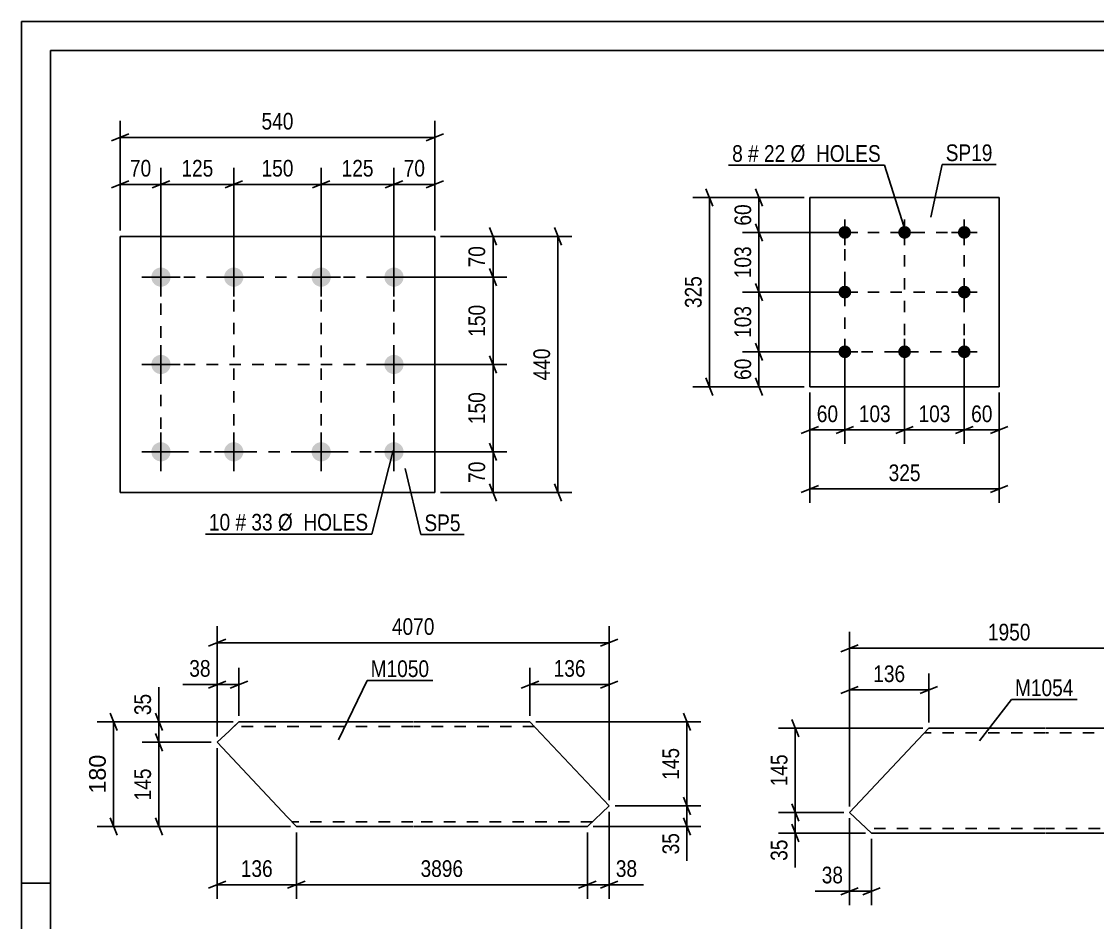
# Model space of a CAD drawing. Header units: millimetres. Extents: x 0 to 420, y 0 to 297.
# Drawn here: x 0 to 184.7, y 142.3 to 297 of the extents above; entities that cross this region are included whole.
import ezdxf

# ---------------------------------------------------------------- set-up
doc = ezdxf.new("R2010")
doc.units = ezdxf.units.MM
doc.linetypes.add('DXK_LINE_DOT2', pattern=[3.9198, 1.9599, -1.9599])
doc.styles.add('Arial', font='ARIAL.TTF', dxfattribs={"height": 0.2})
doc.styles.add('Arial Narrow', font='ARIALN.TTF', dxfattribs={"height": 0.2})

# ---------------------------------------------------------------- blocks, each defined once
blk = doc.blocks.new('Unknown-761554772-1128')
at = {"color": 5, "linetype": 'Continuous'}
for p, q in [((420, 297), (0, 297)), ((0, 297), (0, 0)), ((0, 292), (0, 297)), ((415, 292), (5, 292)), ((5, 292), (5, 5)), ((5, 149), (0, 149))]:
    blk.add_line(p, q, dxfattribs=at)
blk = doc.blocks.new('Part-761554772-8480 - 8479')
at = {"color": 2, "linetype": 'Continuous'}
for p, q in [((142.15, 161.16), (155.75, 175.63)), ((155.75, 175.63), (175.75, 175.63)), ((175.85, 175.63), (195.85, 175.63)), ((196.86, 159.23), (195.85, 175.63)), ((145.9, 157.63), (142.15, 161.16)), ((196.96, 157.63), (196.86, 159.23)), ((175.75, 157.63), (145.9, 157.63)), ((196.96, 157.63), (175.85, 157.63))]:
    blk.add_line(p, q, dxfattribs=at)
at = {"color": 7, "linetype": 'DXK_LINE_DOT2'}
for p, q in [((175.75, 174.83), (155, 174.83)), ((195.9, 174.83), (175.85, 174.83)), ((196.91, 158.49), (196.88, 158.93)), ((175.75, 158.43), (145.05, 158.43)), ((196.91, 158.43), (175.85, 158.43)), ((196.91, 158.43), (196.91, 158.49))]:
    blk.add_line(p, q, dxfattribs=at)
blk = doc.blocks.new('Part-761554772-8473 - 8472')
at = {"color": 2, "linetype": 'Continuous'}
for p, q in [((37.33, 176.74), (35.63, 175.14)), ((67.18, 176.74), (37.33, 176.74)), ((87.28, 176.74), (67.28, 176.74)), ((87.28, 176.74), (100.89, 162.27)), ((35.63, 175.14), (33.58, 173.21)), ((45.68, 160.34), (33.58, 173.21)), ((97.14, 158.74), (100.89, 162.27)), ((47.18, 158.74), (45.68, 160.34)), ((67.18, 158.74), (47.18, 158.74)), ((97.14, 158.74), (67.28, 158.74))]:
    blk.add_line(p, q, dxfattribs=at)
at = {"color": 7, "linetype": 'DXK_LINE_DOT2'}
for p, q in [((37.33, 176.74), (36.28, 175.75)), ((67.18, 175.94), (36.48, 175.94)), ((88.04, 175.94), (67.28, 175.94)), ((47.07, 158.86), (45.68, 160.34)), ((67.18, 159.54), (46.43, 159.54)), ((97.99, 159.54), (67.28, 159.54))]:
    blk.add_line(p, q, dxfattribs=at)
blk = doc.blocks.new('Part-761554772-8519 - 8518')
at = {"color": 2, "linetype": 'Continuous'}
for p, q in [((167.84, 266.78), (135.34, 266.78)), ((135.34, 266.78), (135.34, 234.28)), ((167.84, 234.28), (167.84, 266.78)), ((135.34, 234.28), (167.84, 234.28))]:
    blk.add_line(p, q, dxfattribs=at)
blk = doc.blocks.new('Bolt-761554772-8520 - 8518')
at = {"linetype": 'Continuous'}
for points in [[(141.34, 261.88, -1), (141.34, 259.68, -1)], [(151.59, 261.88, -1), (151.59, 259.68, -1)], [(161.84, 261.88, -1), (161.84, 259.68, -1)], [(141.34, 251.63, -1), (141.34, 249.43, -1)], [(161.84, 251.63, -1), (161.84, 249.43, -1)], [(141.34, 241.38, -1), (141.34, 239.18, -1)], [(151.59, 241.38, -1), (151.59, 239.18, -1)], [(161.84, 241.38, -1), (161.84, 239.18, -1)]]:
    blk.add_hatch(color=1, dxfattribs=at).paths.add_polyline_path(points)
at = {"color": 1, "linetype": 'Continuous'}
for p, q in [((141.34, 262.98), (141.34, 258.58)), ((151.59, 262.98), (151.59, 258.58)), ((161.84, 262.98), (161.84, 258.58)), ((139.14, 260.78), (143.54, 260.78)), ((149.39, 260.78), (153.79, 260.78)), ((159.64, 260.78), (164.04, 260.78)), ((141.34, 252.73), (141.34, 248.33)), ((161.84, 252.73), (161.84, 248.33)), ((139.14, 250.53), (143.54, 250.53)), ((159.64, 250.53), (164.04, 250.53)), ((141.34, 242.48), (141.34, 238.08)), ((151.59, 242.48), (151.59, 238.08)), ((161.84, 242.48), (161.84, 238.08)), ((139.14, 240.28), (143.54, 240.28)), ((149.39, 240.28), (153.79, 240.28)), ((159.64, 240.28), (164.04, 240.28))]:
    blk.add_line(p, q, dxfattribs=at)
blk = doc.blocks.new('Part-761554772-8550 - 8549')
at = {"color": 2, "linetype": 'Continuous'}
for p, q in [((16.94, 216.1), (16.94, 260.1)), ((16.94, 260.1), (70.94, 260.1)), ((70.94, 260.1), (70.94, 216.1)), ((70.94, 216.1), (16.94, 216.1))]:
    blk.add_line(p, q, dxfattribs=at)
blk = doc.blocks.new('Bolt-761554772-8551 - 8549')
at = {"linetype": 'Continuous'}
for points in [[(23.94, 254.75, -1), (23.94, 251.45, -1)], [(36.44, 254.75, -1), (36.44, 251.45, -1)], [(51.44, 254.75, -1), (51.44, 251.45, -1)], [(63.94, 254.75, -1), (63.94, 251.45, -1)], [(23.94, 239.75, -1), (23.94, 236.45, -1)], [(63.94, 239.75, -1), (63.94, 236.45, -1)], [(23.94, 224.75, -1), (23.94, 221.45, -1)], [(36.44, 224.75, -1), (36.44, 221.45, -1)], [(51.44, 224.75, -1), (51.44, 221.45, -1)], [(63.94, 224.75, -1), (63.94, 221.45, -1)]]:
    blk.add_hatch(color=1, dxfattribs=at).paths.add_polyline_path(points)
at = {"color": 1, "linetype": 'Continuous'}
for p, q in [((23.94, 256.4), (23.94, 249.8)), ((36.44, 256.4), (36.44, 249.8)), ((51.44, 256.4), (51.44, 249.8)), ((63.94, 256.4), (63.94, 249.8)), ((20.64, 253.1), (27.24, 253.1)), ((33.14, 253.1), (39.74, 253.1)), ((48.14, 253.1), (54.74, 253.1)), ((60.64, 253.1), (67.24, 253.1)), ((23.94, 241.4), (23.94, 234.8)), ((63.94, 241.4), (63.94, 234.8)), ((20.64, 238.1), (27.24, 238.1)), ((60.64, 238.1), (67.24, 238.1)), ((23.94, 226.4), (23.94, 219.8)), ((36.44, 226.4), (36.44, 219.8)), ((51.44, 226.4), (51.44, 219.8)), ((63.94, 226.4), (63.94, 219.8)), ((20.64, 223.1), (27.24, 223.1)), ((33.14, 223.1), (39.74, 223.1)), ((48.14, 223.1), (54.74, 223.1)), ((60.64, 223.1), (67.24, 223.1))]:
    blk.add_line(p, q, dxfattribs=at)
blk = doc.blocks.new('Rectangle-761554772-10315 - 8518')
at = {"color": 1, "linetype": 'DXK_LINE_DOT2'}
blk.add_lwpolyline([(141.34, 260.78), (161.84, 260.78), (161.84, 240.28), (141.34, 240.28), (141.34, 260.78)], close=True, dxfattribs=at)
blk = doc.blocks.new('Rectangle-761554772-10305 - 8549')
at = {"color": 1, "linetype": 'DXK_LINE_DOT2'}
blk.add_lwpolyline([(23.94, 253.1), (63.94, 253.1), (63.94, 223.1), (23.94, 223.1), (23.94, 253.1)], close=True, dxfattribs=at)
blk = doc.blocks.new('Line-761554772-10353 - 8518')
at = {"color": 1, "linetype": 'DXK_LINE_DOT2'}
blk.add_line((151.59, 260.78), (151.59, 240.28), dxfattribs=at)
blk = doc.blocks.new('Line-761554772-10332 - 8549')
at = {"color": 1, "linetype": 'DXK_LINE_DOT2'}
blk.add_line((36.44, 253.1), (36.44, 223.1), dxfattribs=at)
blk = doc.blocks.new('Line-761554772-10360 - 8518')
at = {"color": 1, "linetype": 'DXK_LINE_DOT2'}
blk.add_line((141.34, 250.53), (164.04, 250.53), dxfattribs=at)
blk = doc.blocks.new('Line-761554772-10339 - 8549')
at = {"color": 1, "linetype": 'DXK_LINE_DOT2'}
blk.add_line((51.44, 253.1), (51.44, 223.1), dxfattribs=at)
blk = doc.blocks.new('Line-761554772-10346 - 8549')
at = {"color": 1, "linetype": 'DXK_LINE_DOT2'}
blk.add_line((23.94, 238.1), (63.94, 238.1), dxfattribs=at)
blk = doc.blocks.new('StraightDimension-761554772-8785 - 8479')
at = {"color": 7, "linetype": 'Continuous'}
for p, q in [((132.22, 162.66), (133.42, 159.66)), ((141.15, 161.16), (129.97, 161.16)), ((132.82, 157.63), (132.82, 161.16)), ((133.42, 156.13), (132.22, 159.13)), ((144.9, 157.63), (129.97, 157.63))]:
    blk.add_line(p, q, dxfattribs=at)
at = {"color": 0}
blk.add_wipeout([(132.07, 157.11), (127.87, 157.11), (127.87, 152.25), (132.07, 152.25)], dxfattribs=at)
at = {"color": 7, "linetype": 'Continuous'}
blk.add_line((132.82, 157.63), (132.82, 151.73), dxfattribs=at)
blk.add_line((132.82, 157.63), (132.82, 151.73), dxfattribs=at)
at = {"color": 3, "style": 'Arial Narrow'}
blk.add_text('35', height=2.863, rotation=90.0002, dxfattribs=at).set_placement((131.47, 152.85))
blk = doc.blocks.new('StraightDimension-761554772-8798 - 8479')
at = {"color": 7, "linetype": 'Continuous'}
for p, q in [((142.15, 162.16), (142.15, 192.2)), ((196.96, 158.63), (196.96, 192.2)), ((143.65, 189.95), (140.65, 188.75)), ((142.15, 189.35), (196.96, 189.35)), ((195.46, 188.75), (198.46, 189.95))]:
    blk.add_line(p, q, dxfattribs=at)
at = {"color": 0}
blk.add_wipeout([(173.81, 190.1), (173.81, 194.3), (165.3, 194.3), (165.3, 190.1)], dxfattribs=at)
at = {"color": 3, "style": 'Arial Narrow'}
blk.add_text('1950', height=2.863, dxfattribs=at).set_placement((165.9, 190.7))
blk = doc.blocks.new('StraightDimension-761554772-8780 - 8479')
at = {"color": 7, "linetype": 'Continuous'}
for p, q in [((142.15, 160.16), (142.15, 145.23)), ((145.9, 156.63), (145.9, 145.23)), ((140.65, 147.03), (143.65, 148.23)), ((147.4, 148.23), (144.4, 147.03)), ((142.15, 147.63), (145.9, 147.63))]:
    blk.add_line(p, q, dxfattribs=at)
at = {"color": 0}
blk.add_wipeout([(141.62, 148.38), (141.62, 152.58), (136.77, 152.58), (136.77, 148.38)], dxfattribs=at)
at = {"color": 7, "linetype": 'Continuous'}
blk.add_line((142.15, 147.63), (136.24, 147.63), dxfattribs=at)
blk.add_line((142.15, 147.63), (136.24, 147.63), dxfattribs=at)
at = {"color": 3, "style": 'Arial Narrow'}
blk.add_text('38', height=2.863, dxfattribs=at).set_placement((137.37, 148.98))
blk = doc.blocks.new('StraightDimension-761554772-8784 - 8479')
at = {"color": 7, "linetype": 'Continuous'}
for p, q in [((154.75, 175.63), (129.97, 175.63)), ((133.42, 174.13), (132.22, 177.13)), ((132.82, 161.16), (132.82, 175.63)), ((132.22, 162.66), (133.42, 159.66)), ((141.15, 161.16), (129.97, 161.16))]:
    blk.add_line(p, q, dxfattribs=at)
at = {"color": 0}
blk.add_wipeout([(132.07, 171.74), (127.87, 171.74), (127.87, 165.06), (132.07, 165.06)], dxfattribs=at)
at = {"color": 3, "style": 'Arial Narrow'}
blk.add_text('145', height=2.863, rotation=90.0002, dxfattribs=at).set_placement((131.47, 165.66))
blk = doc.blocks.new('StraightDimension-761554772-8776 - 8479')
at = {"color": 7, "linetype": 'Continuous'}
for p, q in [((142.15, 162.16), (142.15, 185.05)), ((155.75, 176.63), (155.75, 185.05)), ((143.65, 182.8), (140.65, 181.6)), ((142.15, 182.2), (155.75, 182.2)), ((154.25, 181.6), (157.25, 182.8))]:
    blk.add_line(p, q, dxfattribs=at)
at = {"color": 0}
blk.add_wipeout([(152.29, 182.95), (152.29, 187.15), (145.61, 187.15), (145.61, 182.95)], dxfattribs=at)
at = {"color": 3, "style": 'Arial Narrow'}
blk.add_text('136', height=2.863, dxfattribs=at).set_placement((146.21, 183.55))
blk = doc.blocks.new('StraightDimension-761554772-8748 - 8472')
at = {"color": 7, "linetype": 'Continuous'}
for p, q in [((33.58, 174.21), (33.58, 185.97)), ((37.33, 177.74), (37.33, 185.97)), ((32.08, 182.52), (35.08, 183.72)), ((33.58, 183.12), (37.33, 183.12)), ((38.83, 183.72), (35.83, 182.52))]:
    blk.add_line(p, q, dxfattribs=at)
at = {"color": 0}
blk.add_wipeout([(33.05, 183.87), (33.05, 188.07), (28.2, 188.07), (28.2, 183.87)], dxfattribs=at)
at = {"color": 7, "linetype": 'Continuous'}
blk.add_line((33.58, 183.12), (27.67, 183.12), dxfattribs=at)
blk.add_line((33.58, 183.12), (27.67, 183.12), dxfattribs=at)
at = {"color": 3, "style": 'Arial Narrow'}
blk.add_text('38', height=2.863, dxfattribs=at).set_placement((28.8, 184.47))
blk = doc.blocks.new('StraightDimension-761554772-8760 - 8472')
at = {"color": 7, "linetype": 'Continuous'}
for p, q in [((114.83, 175.24), (113.63, 178.24)), ((88.28, 176.74), (116.63, 176.74)), ((114.23, 162.27), (114.23, 176.74)), ((113.63, 163.77), (114.83, 160.77)), ((101.89, 162.27), (116.63, 162.27))]:
    blk.add_line(p, q, dxfattribs=at)
at = {"color": 0}
blk.add_wipeout([(113.48, 172.85), (109.28, 172.85), (109.28, 166.16), (113.48, 166.16)], dxfattribs=at)
at = {"color": 3, "style": 'Arial Narrow'}
blk.add_text('145', height=2.863, rotation=90.0002, dxfattribs=at).set_placement((112.88, 166.76))
blk = doc.blocks.new('StraightDimension-761554772-8752 - 8472')
at = {"color": 7, "linetype": 'Continuous'}
for p, q in [((22.98, 178.24), (24.18, 175.24)), ((36.33, 176.74), (20.73, 176.74)), ((23.58, 173.21), (23.58, 176.74)), ((24.18, 171.71), (22.98, 174.71)), ((32.58, 173.21), (20.73, 173.21))]:
    blk.add_line(p, q, dxfattribs=at)
at = {"color": 0}
blk.add_wipeout([(22.83, 182.12), (18.63, 182.12), (18.63, 177.27), (22.83, 177.27)], dxfattribs=at)
at = {"color": 7, "linetype": 'Continuous'}
blk.add_line((23.58, 176.74), (23.58, 182.65), dxfattribs=at)
blk.add_line((23.58, 176.74), (23.58, 182.65), dxfattribs=at)
at = {"color": 3, "style": 'Arial Narrow'}
blk.add_text('35', height=2.863, rotation=90.0002, dxfattribs=at).set_placement((22.23, 177.87))
blk = doc.blocks.new('StraightDimension-761554772-8744 - 8472')
at = {"color": 7, "linetype": 'Continuous'}
for p, q in [((87.28, 177.74), (87.28, 185.97)), ((100.89, 163.27), (100.89, 185.97)), ((88.78, 183.72), (85.78, 182.52)), ((87.28, 183.12), (100.89, 183.12)), ((99.39, 182.52), (102.39, 183.72))]:
    blk.add_line(p, q, dxfattribs=at)
at = {"color": 0}
blk.add_wipeout([(97.43, 183.87), (97.43, 188.07), (90.75, 188.07), (90.75, 183.87)], dxfattribs=at)
at = {"color": 3, "style": 'Arial Narrow'}
blk.add_text('136', height=2.863, dxfattribs=at).set_placement((91.35, 184.47))
blk = doc.blocks.new('StraightDimension-761554772-8761 - 8472')
at = {"color": 7, "linetype": 'Continuous'}
for p, q in [((113.63, 163.77), (114.83, 160.77)), ((101.89, 162.27), (116.63, 162.27)), ((114.23, 158.74), (114.23, 162.27)), ((114.83, 157.24), (113.63, 160.24)), ((98.14, 158.74), (116.63, 158.74))]:
    blk.add_line(p, q, dxfattribs=at)
at = {"color": 0}
blk.add_wipeout([(113.48, 158.22), (109.28, 158.22), (109.28, 153.36), (113.48, 153.36)], dxfattribs=at)
at = {"color": 7, "linetype": 'Continuous'}
blk.add_line((114.23, 158.74), (114.23, 152.83), dxfattribs=at)
blk.add_line((114.23, 158.74), (114.23, 152.83), dxfattribs=at)
at = {"color": 3, "style": 'Arial Narrow'}
blk.add_text('35', height=2.863, rotation=90.0002, dxfattribs=at).set_placement((112.88, 153.96))
blk = doc.blocks.new('StraightDimension-761554772-8753 - 8472')
at = {"color": 7, "linetype": 'Continuous'}
for p, q in [((24.18, 171.71), (22.98, 174.71)), ((32.58, 173.21), (20.73, 173.21)), ((23.58, 158.74), (23.58, 173.21)), ((22.98, 160.24), (24.18, 157.24)), ((46.18, 158.74), (20.73, 158.74))]:
    blk.add_line(p, q, dxfattribs=at)
at = {"color": 0}
blk.add_wipeout([(22.83, 169.32), (18.63, 169.32), (18.63, 162.63), (22.83, 162.63)], dxfattribs=at)
at = {"color": 3, "style": 'Arial Narrow'}
blk.add_text('145', height=2.863, rotation=90.0002, dxfattribs=at).set_placement((22.23, 163.23))
blk = doc.blocks.new('StraightDimension-761554772-8768 - 8472')
at = {"color": 7, "linetype": 'Continuous'}
for p, q in [((33.58, 174.21), (33.58, 193.16)), ((100.89, 163.27), (100.89, 193.16)), ((35.08, 190.91), (32.08, 189.71)), ((33.58, 190.31), (100.89, 190.31)), ((99.39, 189.71), (102.39, 190.91))]:
    blk.add_line(p, q, dxfattribs=at)
at = {"color": 0}
blk.add_wipeout([(71.49, 191.06), (71.49, 195.26), (62.98, 195.26), (62.98, 191.06)], dxfattribs=at)
at = {"color": 3, "style": 'Arial Narrow'}
blk.add_text('4070', height=2.863, dxfattribs=at).set_placement((63.58, 191.66))
blk = doc.blocks.new('StraightDimension-761554772-10572 - 8472')
at = {"color": 7, "linetype": 'Continuous'}
for p, q in [((16.41, 175.24), (15.21, 178.24)), ((36.33, 176.74), (12.96, 176.74)), ((15.81, 158.74), (15.81, 176.74)), ((15.21, 160.24), (16.41, 157.24)), ((46.18, 158.74), (12.96, 158.74))]:
    blk.add_line(p, q, dxfattribs=at)
at = {"color": 0}
blk.add_wipeout([(15.06, 171.68), (10.86, 171.68), (10.86, 163.8), (15.06, 163.8)], dxfattribs=at)
at = {"color": 3, "style": 'Arial'}
blk.add_text('180', height=2.865, rotation=90.0002, dxfattribs=at).set_placement((14.46, 164.4))
blk = doc.blocks.new('StraightDimension-761554772-10643 - 8472')
at = {"color": 7, "linetype": 'Continuous'}
for p, q in [((100.89, 161.27), (100.89, 146.34)), ((97.14, 157.74), (97.14, 146.34)), ((95.64, 148.14), (98.64, 149.34)), ((97.14, 148.74), (100.89, 148.74)), ((102.39, 149.34), (99.39, 148.14))]:
    blk.add_line(p, q, dxfattribs=at)
at = {"color": 0}
blk.add_wipeout([(106.27, 149.49), (106.27, 153.69), (101.42, 153.69), (101.42, 149.49)], dxfattribs=at)
at = {"color": 7, "linetype": 'Continuous'}
blk.add_line((100.89, 148.74), (106.8, 148.74), dxfattribs=at)
blk.add_line((100.89, 148.74), (106.8, 148.74), dxfattribs=at)
at = {"color": 3, "style": 'Arial Narrow'}
blk.add_text('38', height=2.863, dxfattribs=at).set_placement((102.02, 150.09))
blk = doc.blocks.new('StraightDimension-761554772-10644 - 8472')
at = {"color": 7, "linetype": 'Continuous'}
for p, q in [((47.18, 157.74), (47.18, 146.34)), ((97.14, 157.74), (97.14, 146.34)), ((48.68, 149.34), (45.68, 148.14)), ((47.18, 148.74), (97.14, 148.74)), ((95.64, 148.14), (98.64, 149.34))]:
    blk.add_line(p, q, dxfattribs=at)
at = {"color": 0}
blk.add_wipeout([(76.42, 149.49), (76.42, 153.69), (67.9, 153.69), (67.9, 149.49)], dxfattribs=at)
at = {"color": 3, "style": 'Arial Narrow'}
blk.add_text('3896', height=2.863, dxfattribs=at).set_placement((68.5, 150.09))
blk = doc.blocks.new('StraightDimension-761554772-10645 - 8472')
at = {"color": 7, "linetype": 'Continuous'}
for p, q in [((33.58, 172.21), (33.58, 146.34)), ((47.18, 157.74), (47.18, 146.34)), ((35.08, 149.34), (32.08, 148.14)), ((33.58, 148.74), (47.18, 148.74)), ((45.68, 148.14), (48.68, 149.34))]:
    blk.add_line(p, q, dxfattribs=at)
at = {"color": 0}
blk.add_wipeout([(43.72, 149.49), (43.72, 153.69), (37.04, 153.69), (37.04, 149.49)], dxfattribs=at)
at = {"color": 3, "style": 'Arial Narrow'}
blk.add_text('136', height=2.863, dxfattribs=at).set_placement((37.64, 150.09))
blk = doc.blocks.new('StraightDimension-761554772-8826 - 8518')
at = {"color": 7, "linetype": 'Continuous'}
for p, q in [((126, 268.28), (127.2, 265.28)), ((134.34, 266.78), (123.75, 266.78)), ((126.6, 260.78), (126.6, 266.78)), ((140.34, 260.78), (123.75, 260.78)), ((127.2, 259.28), (126, 262.28))]:
    blk.add_line(p, q, dxfattribs=at)
at = {"color": 0}
blk.add_wipeout([(125.85, 266.21), (121.65, 266.21), (121.65, 261.35), (125.85, 261.35)], dxfattribs=at)
at = {"color": 3, "style": 'Arial Narrow'}
blk.add_text('60', height=2.863, rotation=90.0002, dxfattribs=at).set_placement((125.25, 261.95))
blk = doc.blocks.new('StraightDimension-761554772-11841 - 8518')
at = {"color": 7, "linetype": 'Continuous'}
for p, q in [((126, 252.03), (127.2, 249.03)), ((140.34, 250.53), (123.75, 250.53)), ((126.6, 240.28), (126.6, 250.53)), ((140.34, 240.28), (123.75, 240.28)), ((127.2, 238.78), (126, 241.78))]:
    blk.add_line(p, q, dxfattribs=at)
at = {"color": 0}
blk.add_wipeout([(125.85, 248.75), (121.65, 248.75), (121.65, 242.06), (125.85, 242.06)], dxfattribs=at)
at = {"color": 3, "style": 'Arial Narrow'}
blk.add_text('103', height=2.863, rotation=90.0002, dxfattribs=at).set_placement((125.25, 242.66))
blk = doc.blocks.new('StraightDimension-761554772-8829 - 8518')
at = {"color": 7, "linetype": 'Continuous'}
for p, q in [((140.34, 240.28), (123.75, 240.28)), ((126, 241.78), (127.2, 238.78)), ((126.6, 234.28), (126.6, 240.28)), ((127.2, 232.78), (126, 235.78)), ((134.34, 234.28), (123.75, 234.28))]:
    blk.add_line(p, q, dxfattribs=at)
at = {"color": 0}
blk.add_wipeout([(125.85, 239.71), (121.65, 239.71), (121.65, 234.85), (125.85, 234.85)], dxfattribs=at)
at = {"color": 3, "style": 'Arial Narrow'}
blk.add_text('60', height=2.863, rotation=90.0002, dxfattribs=at).set_placement((125.25, 235.45))
blk = doc.blocks.new('StraightDimension-761554772-8842 - 8518')
at = {"color": 7, "linetype": 'Continuous'}
for p, q in [((118.7, 265.28), (117.5, 268.28)), ((134.34, 266.78), (115.25, 266.78)), ((118.1, 234.28), (118.1, 266.78)), ((117.5, 235.78), (118.7, 232.78)), ((134.34, 234.28), (115.25, 234.28))]:
    blk.add_line(p, q, dxfattribs=at)
at = {"color": 0}
blk.add_wipeout([(117.35, 253.87), (113.15, 253.87), (113.15, 247.19), (117.35, 247.19)], dxfattribs=at)
at = {"color": 3, "style": 'Arial Narrow'}
blk.add_text('325', height=2.863, rotation=90.0002, dxfattribs=at).set_placement((116.75, 247.79))
blk = doc.blocks.new('StraightDimension-761554772-8846 - 8518')
at = {"color": 7, "linetype": 'Continuous'}
for p, q in [((161.84, 239.28), (161.84, 224.45)), ((167.84, 233.28), (167.84, 224.45)), ((160.34, 226.25), (163.34, 227.45)), ((169.34, 227.45), (166.34, 226.25)), ((161.84, 226.85), (167.84, 226.85))]:
    blk.add_line(p, q, dxfattribs=at)
at = {"color": 0}
blk.add_wipeout([(167.27, 227.6), (167.27, 231.8), (162.42, 231.8), (162.42, 227.6)], dxfattribs=at)
at = {"color": 3, "style": 'Arial Narrow'}
blk.add_text('60', height=2.863, dxfattribs=at).set_placement((163.02, 228.2))
blk = doc.blocks.new('StraightDimension-761554772-8849 - 8518')
at = {"color": 7, "linetype": 'Continuous'}
for p, q in [((141.34, 239.28), (141.34, 224.45)), ((135.34, 233.28), (135.34, 224.45)), ((133.84, 226.25), (136.84, 227.45)), ((142.84, 227.45), (139.84, 226.25)), ((135.34, 226.85), (141.34, 226.85))]:
    blk.add_line(p, q, dxfattribs=at)
at = {"color": 0}
blk.add_wipeout([(140.77, 227.6), (140.77, 231.8), (135.92, 231.8), (135.92, 227.6)], dxfattribs=at)
at = {"color": 3, "style": 'Arial Narrow'}
blk.add_text('60', height=2.863, dxfattribs=at).set_placement((136.52, 228.2))
blk = doc.blocks.new('StraightDimension-761554772-8862 - 8518')
at = {"color": 7, "linetype": 'Continuous'}
for p, q in [((135.34, 233.28), (135.34, 214.32)), ((167.84, 233.28), (167.84, 214.32)), ((136.84, 217.32), (133.84, 216.12)), ((135.34, 216.72), (167.84, 216.72)), ((166.34, 216.12), (169.34, 217.32))]:
    blk.add_line(p, q, dxfattribs=at)
at = {"color": 0}
blk.add_wipeout([(154.94, 217.47), (154.94, 221.67), (148.25, 221.67), (148.25, 217.47)], dxfattribs=at)
at = {"color": 3, "style": 'Arial Narrow'}
blk.add_text('325', height=2.863, dxfattribs=at).set_placement((148.85, 218.07))
blk = doc.blocks.new('StraightDimension-761554772-11843 - 8518')
at = {"color": 7, "linetype": 'Continuous'}
for p, q in [((140.34, 260.78), (123.75, 260.78)), ((126, 262.28), (127.2, 259.28)), ((126.6, 250.53), (126.6, 260.78)), ((127.2, 249.03), (126, 252.03)), ((140.34, 250.53), (123.75, 250.53))]:
    blk.add_line(p, q, dxfattribs=at)
at = {"color": 0}
blk.add_wipeout([(125.85, 259), (121.65, 259), (121.65, 252.31), (125.85, 252.31)], dxfattribs=at)
at = {"color": 3, "style": 'Arial Narrow'}
blk.add_text('103', height=2.863, rotation=90.0002, dxfattribs=at).set_placement((125.25, 252.91))
blk = doc.blocks.new('StraightDimension-761554772-11863 - 8518')
at = {"color": 7, "linetype": 'Continuous'}
for p, q in [((141.34, 239.28), (141.34, 224.45)), ((151.59, 239.28), (151.59, 224.45)), ((139.84, 226.25), (142.84, 227.45)), ((153.09, 227.45), (150.09, 226.25)), ((141.34, 226.85), (151.59, 226.85))]:
    blk.add_line(p, q, dxfattribs=at)
at = {"color": 0}
blk.add_wipeout([(149.81, 227.6), (149.81, 231.8), (143.13, 231.8), (143.13, 227.6)], dxfattribs=at)
at = {"color": 3, "style": 'Arial Narrow'}
blk.add_text('103', height=2.863, dxfattribs=at).set_placement((143.73, 228.2))
blk = doc.blocks.new('StraightDimension-761554772-11865 - 8518')
at = {"color": 7, "linetype": 'Continuous'}
for p, q in [((151.59, 239.28), (151.59, 224.45)), ((161.84, 239.28), (161.84, 224.45)), ((150.09, 226.25), (153.09, 227.45)), ((163.34, 227.45), (160.34, 226.25)), ((151.59, 226.85), (161.84, 226.85))]:
    blk.add_line(p, q, dxfattribs=at)
at = {"color": 0}
blk.add_wipeout([(160.06, 227.6), (160.06, 231.8), (153.38, 231.8), (153.38, 227.6)], dxfattribs=at)
at = {"color": 3, "style": 'Arial Narrow'}
blk.add_text('103', height=2.863, dxfattribs=at).set_placement((153.98, 228.2))
blk = doc.blocks.new('StraightDimension-761554772-11979 - 8549')
at = {"color": 7, "linetype": 'Continuous'}
for p, q in [((51.44, 254.1), (51.44, 271.87)), ((63.94, 254.1), (63.94, 271.87)), ((49.94, 268.42), (52.94, 269.62)), ((51.44, 269.02), (63.94, 269.02)), ((65.44, 269.62), (62.44, 268.42))]:
    blk.add_line(p, q, dxfattribs=at)
at = {"color": 0}
blk.add_wipeout([(61.03, 269.77), (61.03, 273.97), (54.35, 273.97), (54.35, 269.77)], dxfattribs=at)
at = {"color": 3, "style": 'Arial Narrow'}
blk.add_text('125', height=2.863, dxfattribs=at).set_placement((54.95, 270.37))
blk = doc.blocks.new('StraightDimension-761554772-8902 - 8549')
at = {"color": 7, "linetype": 'Continuous'}
for p, q in [((80.34, 261.6), (81.54, 258.6)), ((71.94, 260.1), (83.34, 260.1)), ((80.94, 253.1), (80.94, 260.1)), ((64.94, 253.1), (83.34, 253.1)), ((81.54, 251.6), (80.34, 254.6))]:
    blk.add_line(p, q, dxfattribs=at)
at = {"color": 0}
blk.add_wipeout([(80.19, 259.03), (75.99, 259.03), (75.99, 254.17), (80.19, 254.17)], dxfattribs=at)
at = {"color": 3, "style": 'Arial Narrow'}
blk.add_text('70', height=2.863, rotation=90.0002, dxfattribs=at).set_placement((79.59, 254.77))
blk = doc.blocks.new('StraightDimension-761554772-8905 - 8549')
at = {"color": 7, "linetype": 'Continuous'}
for p, q in [((80.34, 224.6), (81.54, 221.6)), ((64.94, 223.1), (83.34, 223.1)), ((80.94, 216.1), (80.94, 223.1)), ((81.54, 214.6), (80.34, 217.6)), ((71.94, 216.1), (83.34, 216.1))]:
    blk.add_line(p, q, dxfattribs=at)
at = {"color": 0}
blk.add_wipeout([(80.19, 222.03), (75.99, 222.03), (75.99, 217.17), (80.19, 217.17)], dxfattribs=at)
at = {"color": 3, "style": 'Arial Narrow'}
blk.add_text('70', height=2.863, rotation=90.0002, dxfattribs=at).set_placement((79.59, 217.77))
blk = doc.blocks.new('StraightDimension-761554772-8918 - 8549')
at = {"color": 7, "linetype": 'Continuous'}
for p, q in [((92.68, 258.6), (91.48, 261.6)), ((71.94, 260.1), (94.48, 260.1)), ((92.08, 216.1), (92.08, 260.1)), ((91.48, 217.6), (92.68, 214.6)), ((71.94, 216.1), (94.48, 216.1))]:
    blk.add_line(p, q, dxfattribs=at)
at = {"color": 0}
blk.add_wipeout([(91.33, 241.44), (87.13, 241.44), (87.13, 234.76), (91.33, 234.76)], dxfattribs=at)
at = {"color": 3, "style": 'Arial Narrow'}
blk.add_text('440', height=2.863, rotation=90.0002, dxfattribs=at).set_placement((90.73, 235.36))
blk = doc.blocks.new('StraightDimension-761554772-8922 - 8549')
at = {"color": 7, "linetype": 'Continuous'}
for p, q in [((63.94, 254.1), (63.94, 271.87)), ((70.94, 261.1), (70.94, 271.87)), ((62.44, 268.42), (65.44, 269.62)), ((63.94, 269.02), (70.94, 269.02)), ((72.44, 269.62), (69.44, 268.42))]:
    blk.add_line(p, q, dxfattribs=at)
at = {"color": 0}
blk.add_wipeout([(69.87, 269.77), (69.87, 273.97), (65.01, 273.97), (65.01, 269.77)], dxfattribs=at)
at = {"color": 3, "style": 'Arial Narrow'}
blk.add_text('70', height=2.863, dxfattribs=at).set_placement((65.61, 270.37))
blk = doc.blocks.new('StraightDimension-761554772-8926 - 8549')
at = {"color": 7, "linetype": 'Continuous'}
for p, q in [((16.94, 261.1), (16.94, 271.87)), ((23.94, 254.1), (23.94, 271.87)), ((15.44, 268.42), (18.44, 269.62)), ((16.94, 269.02), (23.94, 269.02)), ((25.44, 269.62), (22.44, 268.42))]:
    blk.add_line(p, q, dxfattribs=at)
at = {"color": 0}
blk.add_wipeout([(22.87, 269.77), (22.87, 273.97), (18.01, 273.97), (18.01, 269.77)], dxfattribs=at)
at = {"color": 3, "style": 'Arial Narrow'}
blk.add_text('70', height=2.863, dxfattribs=at).set_placement((18.61, 270.37))
blk = doc.blocks.new('StraightDimension-761554772-8942 - 8549')
at = {"color": 7, "linetype": 'Continuous'}
for p, q in [((16.94, 261.1), (16.94, 279.95)), ((70.94, 261.1), (70.94, 279.95)), ((18.44, 277.7), (15.44, 276.5)), ((16.94, 277.1), (70.94, 277.1)), ((69.44, 276.5), (72.44, 277.7))]:
    blk.add_line(p, q, dxfattribs=at)
at = {"color": 0}
blk.add_wipeout([(47.28, 277.85), (47.28, 282.05), (40.6, 282.05), (40.6, 277.85)], dxfattribs=at)
at = {"color": 3, "style": 'Arial Narrow'}
blk.add_text('540', height=2.863, dxfattribs=at).set_placement((41.2, 278.45))
blk = doc.blocks.new('StraightDimension-761554772-11971 - 8549')
at = {"color": 7, "linetype": 'Continuous'}
for p, q in [((81.54, 236.6), (80.34, 239.6)), ((64.94, 238.1), (83.34, 238.1)), ((80.94, 223.1), (80.94, 238.1)), ((80.34, 224.6), (81.54, 221.6)), ((64.94, 223.1), (83.34, 223.1))]:
    blk.add_line(p, q, dxfattribs=at)
at = {"color": 0}
blk.add_wipeout([(80.19, 233.94), (75.99, 233.94), (75.99, 227.26), (80.19, 227.26)], dxfattribs=at)
at = {"color": 3, "style": 'Arial Narrow'}
blk.add_text('150', height=2.863, rotation=90.0002, dxfattribs=at).set_placement((79.59, 227.86))
blk = doc.blocks.new('StraightDimension-761554772-11973 - 8549')
at = {"color": 7, "linetype": 'Continuous'}
for p, q in [((64.94, 253.1), (83.34, 253.1)), ((81.54, 251.6), (80.34, 254.6)), ((80.94, 238.1), (80.94, 253.1)), ((80.34, 239.6), (81.54, 236.6)), ((64.94, 238.1), (83.34, 238.1))]:
    blk.add_line(p, q, dxfattribs=at)
at = {"color": 0}
blk.add_wipeout([(80.19, 248.94), (75.99, 248.94), (75.99, 242.26), (80.19, 242.26)], dxfattribs=at)
at = {"color": 3, "style": 'Arial Narrow'}
blk.add_text('150', height=2.863, rotation=90.0002, dxfattribs=at).set_placement((79.59, 242.86))
blk = doc.blocks.new('StraightDimension-761554772-11975 - 8549')
at = {"color": 7, "linetype": 'Continuous'}
for p, q in [((23.94, 254.1), (23.94, 271.87)), ((36.44, 254.1), (36.44, 271.87)), ((22.44, 268.42), (25.44, 269.62)), ((23.94, 269.02), (36.44, 269.02)), ((37.94, 269.62), (34.94, 268.42))]:
    blk.add_line(p, q, dxfattribs=at)
at = {"color": 0}
blk.add_wipeout([(33.53, 269.77), (33.53, 273.97), (26.85, 273.97), (26.85, 269.77)], dxfattribs=at)
at = {"color": 3, "style": 'Arial Narrow'}
blk.add_text('125', height=2.863, dxfattribs=at).set_placement((27.45, 270.37))
blk = doc.blocks.new('StraightDimension-761554772-11977 - 8549')
at = {"color": 7, "linetype": 'Continuous'}
for p, q in [((36.44, 254.1), (36.44, 271.87)), ((51.44, 254.1), (51.44, 271.87)), ((37.94, 269.62), (34.94, 268.42)), ((36.44, 269.02), (51.44, 269.02)), ((49.94, 268.42), (52.94, 269.62))]:
    blk.add_line(p, q, dxfattribs=at)
at = {"color": 0}
blk.add_wipeout([(47.28, 269.77), (47.28, 273.97), (40.6, 273.97), (40.6, 269.77)], dxfattribs=at)
at = {"color": 3, "style": 'Arial Narrow'}
blk.add_text('150', height=2.863, dxfattribs=at).set_placement((41.2, 270.37))
blk = doc.blocks.new('Mark-761554772-9061 - 8479')
at = {"color": 0}
blk.add_wipeout([(180.6, 181.15), (180.6, 184.15), (170.54, 184.15), (170.54, 181.15)], dxfattribs=at)
blk.add_wipeout([(180.6, 181.15), (180.6, 184.15), (170.54, 184.15), (170.54, 181.15)], dxfattribs=at)
at = {"color": 30, "linetype": 'Continuous'}
for p, q in [((164.48, 173.48), (169.94, 180.55)), ((169.94, 180.55), (181.2, 180.55))]:
    blk.add_line(p, q, dxfattribs=at)
at = {"color": 3, "style": 'Arial Narrow'}
blk.add_text('M1054', height=2.863, dxfattribs=at).set_placement((170.54, 181.15))
blk = doc.blocks.new('Mark-761554772-9058 - 8472')
at = {"color": 0}
blk.add_wipeout([(69.98, 184.42), (69.98, 187.42), (59.93, 187.42), (59.93, 184.42)], dxfattribs=at)
blk.add_wipeout([(69.98, 184.42), (69.98, 187.42), (59.93, 187.42), (59.93, 184.42)], dxfattribs=at)
at = {"color": 30, "linetype": 'Continuous'}
for p, q in [((54.44, 173.65), (59.33, 183.82)), ((59.33, 183.82), (70.58, 183.82))]:
    blk.add_line(p, q, dxfattribs=at)
at = {"color": 3, "style": 'Arial Narrow'}
blk.add_text('M1050', height=2.863, dxfattribs=at).set_placement((59.93, 184.42))
blk = doc.blocks.new('Mark-761554772-9073 - 8518')
at = {"color": 0}
blk.add_wipeout([(166.69, 273.03), (166.69, 276.03), (158.65, 276.03), (158.65, 273.03)], dxfattribs=at)
blk.add_wipeout([(166.69, 273.03), (166.69, 276.03), (158.65, 276.03), (158.65, 273.03)], dxfattribs=at)
at = {"color": 30, "linetype": 'Continuous'}
for p, q in [((156.09, 263.38), (158.05, 272.43)), ((158.05, 272.43), (167.29, 272.43))]:
    blk.add_line(p, q, dxfattribs=at)
at = {"color": 3, "style": 'Arial Narrow'}
blk.add_text('SP19', height=2.863, dxfattribs=at).set_placement((158.65, 273.03))
blk = doc.blocks.new('Mark-761554772-9076 - 8518')
at = {"color": 0}
blk.add_wipeout([(123.82, 272.9), (123.82, 275.9), (121.99, 275.9), (121.99, 272.9)], dxfattribs=at)
blk.add_wipeout([(123.82, 272.9), (123.82, 275.9), (121.99, 275.9), (121.99, 272.9)], dxfattribs=at)
at = {"color": 3, "style": 'Arial Narrow'}
blk.add_text('8', height=2.86, dxfattribs=at).set_placement((121.99, 272.9))
at = {"color": 0}
blk.add_wipeout([(126.55, 272.9), (126.55, 275.9), (124.72, 275.9), (124.72, 272.9)], dxfattribs=at)
blk.add_wipeout([(126.55, 272.9), (126.55, 275.9), (124.72, 275.9), (124.72, 272.9)], dxfattribs=at)
blk.add_wipeout([(131.1, 272.9), (131.1, 275.9), (127.45, 275.9), (127.45, 272.9)], dxfattribs=at)
blk.add_wipeout([(131.1, 272.9), (131.1, 275.9), (127.45, 275.9), (127.45, 272.9)], dxfattribs=at)
at = {"color": 3, "style": 'Arial Narrow'}
for s, height, p in [('#', 2.86, (124.72, 272.9)), ('22', 2.863, (127.45, 272.9))]:
    blk.add_text(s, height=height, dxfattribs=at).set_placement(p)
at = {"color": 0}
blk.add_wipeout([(147.53, 272.9), (147.53, 275.9), (132, 275.9), (132, 272.9)], dxfattribs=at)
blk.add_wipeout([(147.53, 272.9), (147.53, 275.9), (132, 275.9), (132, 272.9)], dxfattribs=at)
at = {"color": 7, "linetype": 'Continuous'}
for p in [(121.39, 272.3), (151.89, 260.6)]:
    blk.add_line(p, (148.13, 272.3), dxfattribs=at)
at = {"color": 3, "style": 'Arial Narrow'}
blk.add_text('Ø  HOLES', height=2.863, dxfattribs=at).set_placement((132, 272.9))
blk = doc.blocks.new('Mark-761554772-9084 - 8549')
at = {"color": 0}
blk.add_wipeout([(75.37, 209.47), (75.37, 212.47), (69.16, 212.47), (69.16, 209.47)], dxfattribs=at)
blk.add_wipeout([(75.37, 209.47), (75.37, 212.47), (69.16, 212.47), (69.16, 209.47)], dxfattribs=at)
at = {"color": 30, "linetype": 'Continuous'}
for p, q in [((65.88, 220.25), (68.56, 208.87)), ((68.56, 208.87), (75.97, 208.87))]:
    blk.add_line(p, q, dxfattribs=at)
at = {"color": 3, "style": 'Arial Narrow'}
blk.add_text('SP5', height=2.863, dxfattribs=at).set_placement((69.16, 209.47))
blk = doc.blocks.new('Mark-761554772-9087 - 8549')
at = {"color": 0}
blk.add_wipeout([(35.83, 209.58), (35.83, 212.58), (32.17, 212.58), (32.17, 209.58)], dxfattribs=at)
blk.add_wipeout([(35.83, 209.58), (35.83, 212.58), (32.17, 212.58), (32.17, 209.58)], dxfattribs=at)
at = {"color": 3, "style": 'Arial Narrow'}
blk.add_text('10', height=2.863, dxfattribs=at).set_placement((32.17, 209.58))
at = {"color": 0}
blk.add_wipeout([(38.56, 209.58), (38.56, 212.58), (36.73, 212.58), (36.73, 209.58)], dxfattribs=at)
blk.add_wipeout([(38.56, 209.58), (38.56, 212.58), (36.73, 212.58), (36.73, 209.58)], dxfattribs=at)
blk.add_wipeout([(43.11, 209.58), (43.11, 212.58), (39.46, 212.58), (39.46, 209.58)], dxfattribs=at)
blk.add_wipeout([(43.11, 209.58), (43.11, 212.58), (39.46, 212.58), (39.46, 209.58)], dxfattribs=at)
at = {"color": 3, "style": 'Arial Narrow'}
for s, height, p in [('#', 2.86, (36.73, 209.58)), ('33', 2.863, (39.46, 209.58))]:
    blk.add_text(s, height=height, dxfattribs=at).set_placement(p)
at = {"color": 0}
blk.add_wipeout([(59.54, 209.58), (59.54, 212.58), (44.01, 212.58), (44.01, 209.58)], dxfattribs=at)
blk.add_wipeout([(59.54, 209.58), (59.54, 212.58), (44.01, 212.58), (44.01, 209.58)], dxfattribs=at)
at = {"color": 7, "linetype": 'Continuous'}
for p in [(63.79, 223.3), (31.57, 208.98)]:
    blk.add_line(p, (60.14, 208.98), dxfattribs=at)
at = {"color": 3, "style": 'Arial Narrow'}
blk.add_text('Ø  HOLES', height=2.863, dxfattribs=at).set_placement((44.01, 209.58))

msp = doc.modelspace()

# ---------------------------------------------------------------- block references
for name in ['Unknown-761554772-1128', 'Part-761554772-8519 - 8518', 'Bolt-761554772-8520 - 8518', 'Rectangle-761554772-10315 - 8518', 'Line-761554772-10353 - 8518', 'Part-761554772-8550 - 8549', 'Bolt-761554772-8551 - 8549', 'Rectangle-761554772-10305 - 8549', 'Line-761554772-10332 - 8549', 'Line-761554772-10339 - 8549', 'Line-761554772-10360 - 8518', 'Line-761554772-10346 - 8549', 'Part-761554772-8473 - 8472', 'Part-761554772-8480 - 8479']:
    msp.add_blockref(name, (0, 0))

# ---------------------------------------------------------------- next in the draw order: block references
for name in ['Mark-761554772-9073 - 8518', 'StraightDimension-761554772-8926 - 8549', 'StraightDimension-761554772-11979 - 8549', 'StraightDimension-761554772-8826 - 8518', 'StraightDimension-761554772-11841 - 8518', 'StraightDimension-761554772-8846 - 8518', 'StraightDimension-761554772-8905 - 8549', 'Mark-761554772-9087 - 8549', 'StraightDimension-761554772-8748 - 8472', 'StraightDimension-761554772-8760 - 8472', 'StraightDimension-761554772-8785 - 8479']:
    msp.add_blockref(name, (0, 0))

# ---------------------------------------------------------------- next in the draw order: block references
for name in ['StraightDimension-761554772-8902 - 8549', 'StraightDimension-761554772-8829 - 8518', 'StraightDimension-761554772-8798 - 8479', 'StraightDimension-761554772-8744 - 8472', 'StraightDimension-761554772-8752 - 8472']:
    msp.add_blockref(name, (0, 0))

# ---------------------------------------------------------------- next in the draw order: block references
for name in ['StraightDimension-761554772-8842 - 8518', 'StraightDimension-761554772-8918 - 8549', 'Mark-761554772-9061 - 8479', 'StraightDimension-761554772-8753 - 8472', 'StraightDimension-761554772-8761 - 8472', 'StraightDimension-761554772-8780 - 8479']:
    msp.add_blockref(name, (0, 0))

# ---------------------------------------------------------------- next in the draw order: block references
for name in ['StraightDimension-761554772-8922 - 8549', 'StraightDimension-761554772-11843 - 8518', 'StraightDimension-761554772-11971 - 8549', 'StraightDimension-761554772-8849 - 8518', 'Mark-761554772-9084 - 8549', 'StraightDimension-761554772-8768 - 8472', 'StraightDimension-761554772-8784 - 8479', 'StraightDimension-761554772-10643 - 8472']:
    msp.add_blockref(name, (0, 0))

# ---------------------------------------------------------------- next in the draw order: block references
for name in ['StraightDimension-761554772-8942 - 8549', 'Mark-761554772-9076 - 8518', 'StraightDimension-761554772-11973 - 8549', 'StraightDimension-761554772-8862 - 8518', 'Mark-761554772-9058 - 8472', 'StraightDimension-761554772-8776 - 8479', 'StraightDimension-761554772-10572 - 8472']:
    msp.add_blockref(name, (0, 0))

# ---------------------------------------------------------------- next in the draw order: block references
for name in ['StraightDimension-761554772-11975 - 8549', 'StraightDimension-761554772-11863 - 8518', 'StraightDimension-761554772-10644 - 8472']:
    msp.add_blockref(name, (0, 0))

# ---------------------------------------------------------------- next in the draw order: block references
for name in ['StraightDimension-761554772-11977 - 8549', 'StraightDimension-761554772-11865 - 8518', 'StraightDimension-761554772-10645 - 8472']:
    msp.add_blockref(name, (0, 0))

doc.saveas('drawing.dxf')
